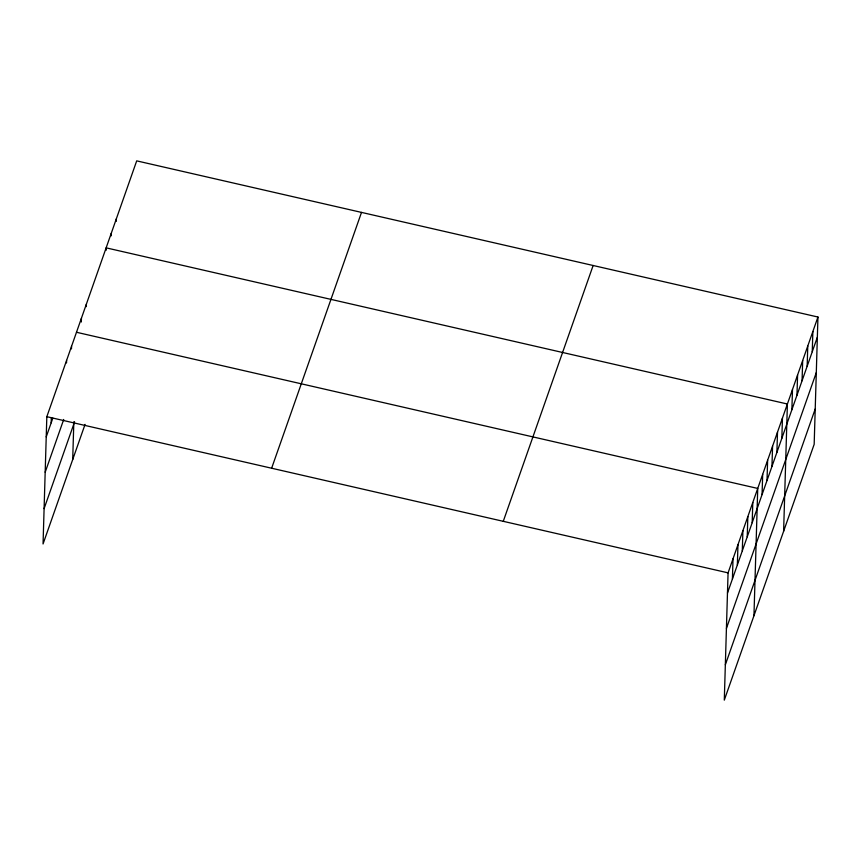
<?xml version="1.0" encoding="UTF-8"?>
<svg xmlns="http://www.w3.org/2000/svg" width="861" height="861" viewBox="0 0 861 861"><rect width="100%" height="100%" fill="white"/><g stroke="black" fill="none" stroke-linecap="round" stroke-linejoin="round"><path stroke-width="1.29" d="M817.95 317.031L728.072 572.856L724.295 700.133L814.172 444.308L817.95 317.031L136.705 160.867L46.828 416.692L43.05 543.969L85.067 424.376M51.176 422.837L51.326 417.779M66.523 362.933L66.598 360.415M71.474 348.866L71.549 346.337M72.711 459.548L73.831 421.793M81.321 321.992L81.429 318.193M86.294 306.656L86.369 304.127M106.075 250.368L106.151 247.85L787.395 404.013L783.618 531.291M111.166 235.871L111.241 233.353M116.257 221.374L116.332 218.855M732.42 579.001L733.012 558.789M737.36 564.924L737.963 544.712M742.3 550.857L742.903 530.645M747.24 536.78L747.843 516.578M752.191 522.713L752.794 502.501M753.956 615.712L757.734 488.435L76.489 332.271M762.071 494.569L762.674 474.357M767.022 480.503L767.614 460.291M771.962 466.436L772.565 446.224M776.902 452.359L777.505 432.147M781.853 438.292L782.445 418.08M791.883 409.718L792.486 389.516M796.974 395.221L797.577 375.019M802.075 380.734L802.667 360.522M807.166 366.237L807.769 346.025M812.257 351.74L812.859 331.528M46.225 436.904L52.822 418.145M45.181 472.237L63.714 419.468M44.094 508.636L74.584 421.868M271.635 468.223L361.512 212.398M503.265 521.325L593.143 265.489M727.47 593.068L817.347 337.243M726.426 628.401L816.303 372.576M725.339 664.8L815.216 408.975M46.828 416.692L728.072 572.856"/></g></svg>
